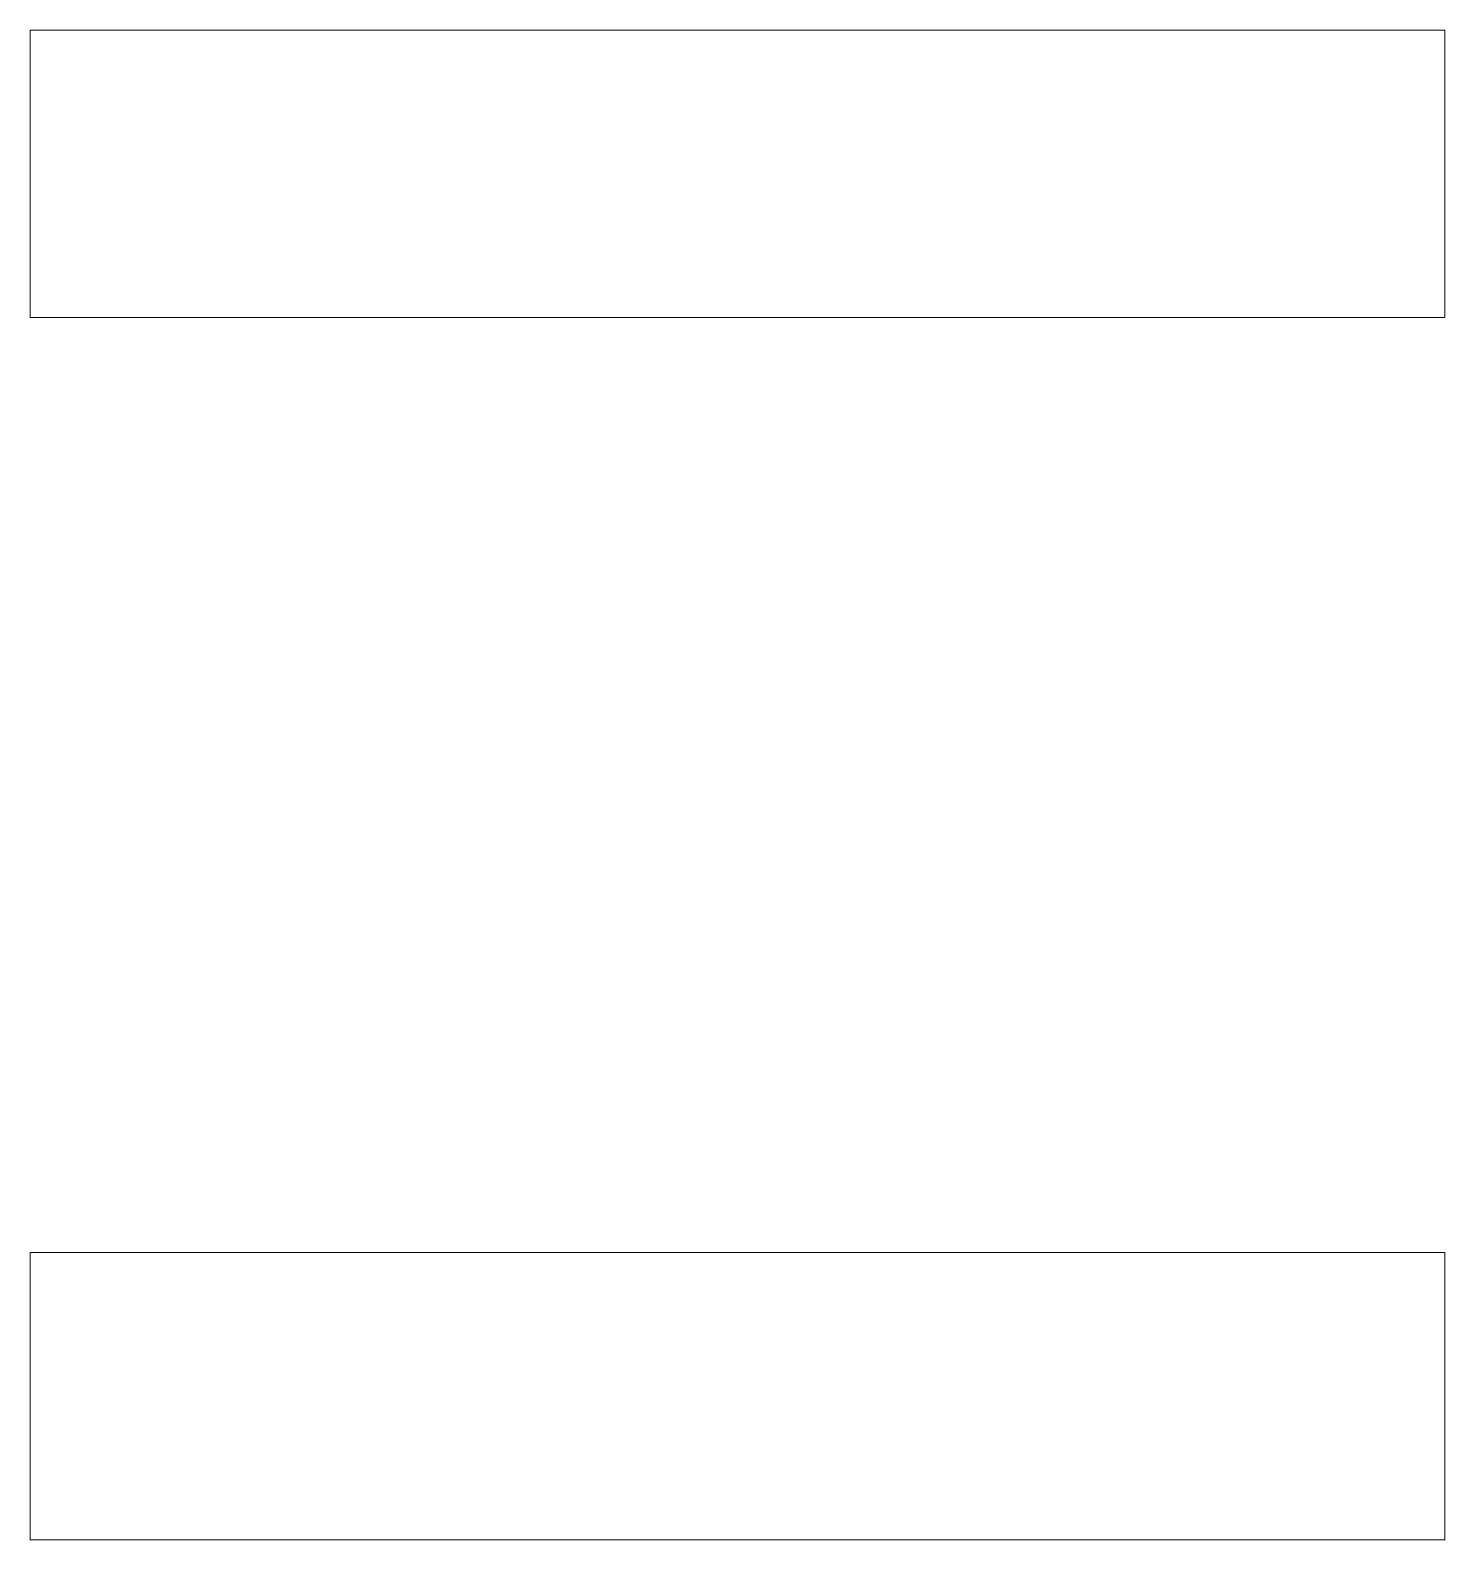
# Model space of a CAD drawing. Header units: millimetres. Extents: x 32 to 160, y 17 to 154.
import ezdxf

# ---------------------------------------------------------------- set-up
doc = ezdxf.new("R2010")
doc.units = ezdxf.units.MM
doc.linetypes.add('K5LT32770', pattern=[0])

msp = doc.modelspace()

# ---------------------------------------------------------------- linework, layer by layer
at = {"color": 150, "linetype": 'K5LT32770', "lineweight": 18, "true_color": 0x007fff}
for p, q in [((160.47, 154), (32.47, 154)), ((32.47, 154), (32.47, 128)), ((160.47, 128), (160.47, 154)), ((32.47, 128), (160.47, 128)), ((32.47, 17.4), (32.47, 43.4)), ((32.47, 43.4), (160.47, 43.4)), ((160.47, 43.4), (160.47, 17.4)), ((160.47, 17.4), (32.47, 17.4))]:
    msp.add_line(p, q, dxfattribs=at)

doc.saveas('drawing.dxf')
